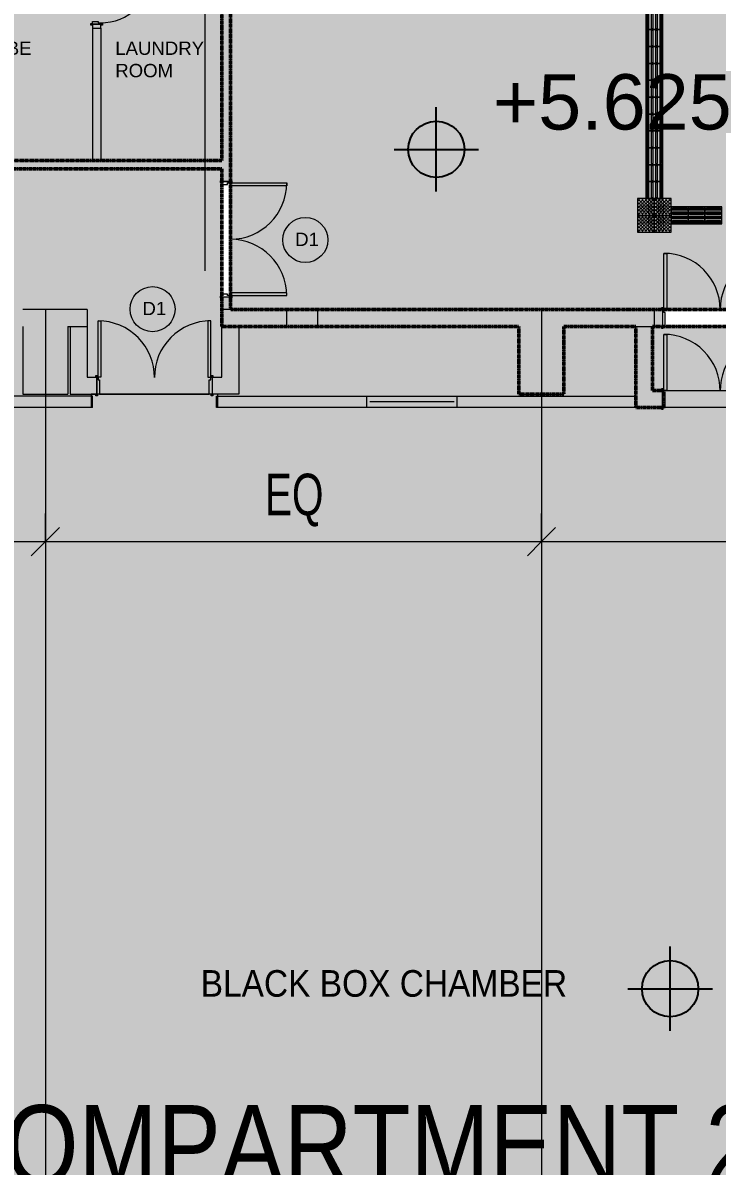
# Model space of a CAD drawing. Header units: millimetres. Extents: x 15878 to 679837, y -72324 to 391440.
# Drawn here: x 163294 to 175628, y 16389 to 36702 of the extents above; entities that cross this region are included whole.
import ezdxf

# ---------------------------------------------------------------- set-up
doc = ezdxf.new("R2010")
doc.units = ezdxf.units.MM
doc.linetypes.add('Demolished', pattern=[4.8, 3.2, -1.6])
doc.linetypes.add('Grid Line__1_200_', pattern=[10.5, 6, -1.5, 1.5, -1.5])
for name, color, linetype, lineweight in [('A-ANNO-DIMS', 211, 'Continuous', 5), ('A-ANNO-DIMS-500', 211, 'Continuous', 5), ('A-ANNO-NOTE', 131, 'Continuous', 25), ('A-DETL', 90, 'Continuous', 5), ('A-DETL-GENF', 92, 'Continuous', 5), ('A-DETL-THIN', 151, 'Continuous', 5), ('A-DOOR', 31, 'Continuous', 5), ('A-DOOR-FRAM', 31, 'Continuous', 5), ('A-FLOR', 192, 'Continuous', 5), ('A-GENM', 13, 'Continuous', 5), ('A-GLAZ', 151, 'Continuous', 5), ('A-WALL', 113, 'Continuous', 5), ('A-WALL-PATT', 111, 'Continuous', 18), ('G-ANNO-TEXT', 231, 'Continuous', 5), ('S-COLS', 52, 'Continuous', 5), ('S-GRID', 1, 'Continuous', 5)]:
    doc.layers.add(name, color=color, linetype=linetype, lineweight=lineweight)
doc.styles.add('Arial', font='arial.ttf', dxfattribs={"width": 0.7, "height": 737.649701})
doc.styles.add('Arial_1', font='arial.ttf', dxfattribs={"height": 983.532934})
doc.styles.add('Swis721 BT', font='swiss.ttf', dxfattribs={"width": 0.9, "height": 473.035439})
doc.styles.add('Swis721 BT_1', font='swiss.ttf', dxfattribs={"width": 0.85, "height": 1419.106317})
doc.styles.add('Swis721 BT_2', font='swiss.ttf', dxfattribs={"height": 236.51772})
doc.dimstyles.new('Linear_-_1_5mm_Arial', dxfattribs={"dimscale": 304.8, "dimtxt": 750, "dimasz": 1.64042, "dimexe": 1.64042, "dimexo": 0.0625, "dimgap": 0.82021, "dimtad": 1, "dimdec": 0, "dimzin": 0, "dimdsep": 46, "dimtxsty": 'Arial', "dimblk1": 'OBLIQUE', "dimblk2": 'OBLIQUE', "dimsah": 1, "dimcen": 0.09, "dimadec": 0, "dimazin": 0, "dimtfac": 1, "dimtdec": 4, "dimtix": 1, "dimtmove": 0, "dimatfit": 3, "dimfxl": 1.64042, "dimfxlon": 1, "dimtvp": 1, "dimtolj": 1, "dimtzin": 0, "dimarcsym": 2})

# ---------------------------------------------------------------- blocks, each defined once
blk = doc.blocks.new('DLN-Single Door__X01_ - _M02a_ 900 x 2450 _WH_-16935525-G_F')
at = {"layer": 'A-DOOR', "color": 253}
for p, q in [((-450, 975), (-400, 975)), ((-450, 75), (-450, 975)), ((-400, 975), (-400, 75)), ((-490, 105), (-460, 105)), ((-490, 75), (-490, 105)), ((-475, 75), (-490, 75)), ((-460, 75), (-475, 75)), ((-460, 105), (-460, 75)), ((-400, 75), (-450, 75)), ((460, 75), (460, 105)), ((460, 105), (490, 105)), ((475, 75), (460, 75)), ((490, 75), (475, 75)), ((490, 105), (490, 75)), ((-490, -75), (-475, -75)), ((-490, -105), (-490, -75)), ((-460, -105), (-490, -105)), ((-475, -75), (-460, -75)), ((-460, -75), (-460, -105)), ((460, -105), (460, -75)), ((460, -75), (475, -75)), ((490, -105), (460, -105)), ((475, -75), (490, -75)), ((490, -75), (490, -105))]:
    blk.add_line(p, q, dxfattribs=at)
blk.add_arc((-450, 75), 900, 359.5, 90, dxfattribs=at)
at = {"layer": 'A-DOOR-FRAM', "color": 253}
for p, q in [((-475, 75), (-450, 75)), ((-475, -75), (-475, 75)), ((-450, 75), (-450, 25)), ((-450, 25), (-425, 25)), ((-425, 25), (-425, -75)), ((425, 25), (450, 25)), ((425, -75), (425, 25)), ((450, 75), (475, 75)), ((450, 25), (450, 75)), ((475, 75), (475, -75)), ((-425, -75), (-475, -75)), ((475, -75), (425, -75))]:
    blk.add_line(p, q, dxfattribs=at)
blk = doc.blocks.new('DLN-Double Door__X03_ - _M20_2000 x 2450 _WH_-16954918-G_F')
at = {"layer": 'A-DOOR', "color": 253}
for p, q in [((-950, -75), (-1000, -75)), ((-1000, -75), (-1000, -1075)), ((-950, -1075), (-950, -75)), ((950, -75), (1000, -75)), ((950, -1075), (950, -75)), ((1000, -75), (1000, -1075)), ((-1000, -1075), (-950, -1075)), ((1000, -1075), (950, -1075))]:
    blk.add_line(p, q, dxfattribs=at)
for centre, start, end in [((-1000, -75), 270, 359.9947), ((1000, -75), 179.5, 180.0053), ((-1000, -75), 359.9947, 0.5), ((1000, -75), 180.0053, 270)]:
    blk.add_arc(centre, 1000, start, end, dxfattribs=at)
at = {"layer": 'A-DOOR-FRAM', "color": 253}
for p, q in [((-1010, 105), (-1040, 105)), ((-1040, 105), (-1040, 75)), ((-1040, 75), (-1025, 75)), ((-1025, 75), (-1010, 75)), ((-975, 75), (-1025, 75)), ((-1025, 75), (-1025, -75)), ((-1010, 75), (-1010, 105)), ((-975, -25), (-975, 75)), ((975, 75), (975, -25)), ((1025, 75), (975, 75)), ((1040, 105), (1010, 105)), ((1010, 105), (1010, 75)), ((1010, 75), (1025, 75)), ((1025, 75), (1040, 75)), ((1025, -75), (1025, 75)), ((1040, 75), (1040, 105)), ((-1025, -75), (-1040, -75)), ((-1040, -75), (-1040, -105)), ((-1040, -105), (-1010, -105)), ((-1010, -75), (-1025, -75)), ((-1025, -75), (-1000, -75)), ((-1010, -105), (-1010, -75)), ((-1000, -75), (-1000, -25)), ((-1000, -25), (-975, -25)), ((975, -25), (1000, -25)), ((1000, -25), (1000, -75)), ((1000, -75), (1025, -75)), ((1025, -75), (1010, -75)), ((1010, -75), (1010, -105)), ((1010, -105), (1040, -105)), ((1040, -75), (1025, -75)), ((1040, -105), (1040, -75))]:
    blk.add_line(p, q, dxfattribs=at)
blk = doc.blocks.new('DLN-Double Door__X03_ - _M20_2000 x 2450 _WH_-16954922-G_F')
at = {"layer": 'A-DOOR', "color": 253}
for p, q in [((-1000, 1150), (-950, 1150)), ((-1000, 150), (-1000, 1150)), ((-950, 1150), (-950, 150)), ((950, 1150), (950, 150)), ((1000, 1150), (950, 1150)), ((1000, 150), (1000, 1150)), ((-950, 150), (-1000, 150)), ((950, 150), (1000, 150))]:
    blk.add_line(p, q, dxfattribs=at)
for centre, start, end in [((-1000, 150), 359.5, 90), ((1000, 150), 90, 180.5)]:
    blk.add_arc(centre, 1000, start, end, dxfattribs=at)
at = {"layer": 'A-DOOR-FRAM', "color": 253}
for p, q in [((-1040, 180), (-1010, 180)), ((-1040, 150), (-1040, 180)), ((-1025, 150), (-1040, 150)), ((-1010, 150), (-1025, 150)), ((-1025, 150), (-1000, 150)), ((-1025, -150), (-1025, 150)), ((-1010, 180), (-1010, 150)), ((-1000, 150), (-1000, 100)), ((-1000, 100), (-975, 100)), ((-975, 100), (-975, -150)), ((975, 100), (1000, 100)), ((975, -150), (975, 100)), ((1000, 150), (1025, 150)), ((1000, 100), (1000, 150)), ((1010, 150), (1010, 180)), ((1010, 180), (1040, 180)), ((1025, 150), (1010, 150)), ((1040, 150), (1025, 150)), ((1025, 150), (1025, -150)), ((1040, 180), (1040, 150)), ((-1040, -150), (-1025, -150)), ((-1040, -180), (-1040, -150)), ((-1010, -180), (-1040, -180)), ((-1025, -150), (-1010, -150)), ((-975, -150), (-1025, -150)), ((-1010, -150), (-1010, -180)), ((1025, -150), (975, -150)), ((1010, -180), (1010, -150)), ((1010, -150), (1025, -150)), ((1040, -180), (1010, -180)), ((1025, -150), (1040, -150)), ((1040, -150), (1040, -180))]:
    blk.add_line(p, q, dxfattribs=at)
blk = doc.blocks.new('DLN-Double Door__X03_ - _M18_2000 x 2450 _WH_-V586-G_F')
at = {"layer": 'A-DOOR', "color": 253}
for p, q in [((-950, -150), (-1000, -150)), ((-1000, -150), (-1000, -1150)), ((-950, -1150), (-950, -150)), ((950, -150), (1000, -150)), ((950, -1150), (950, -150)), ((1000, -150), (1000, -1150)), ((-1000, -1150), (-950, -1150)), ((1000, -1150), (950, -1150))]:
    blk.add_line(p, q, dxfattribs=at)
for centre, start, end in [((-1000, -150), 270, 0.5), ((1000, -150), 179.5, 270)]:
    blk.add_arc(centre, 1000, start, end, dxfattribs=at)
at = {"layer": 'A-DOOR-FRAM', "color": 253}
for p, q in [((-1010, 180), (-1040, 180)), ((-1040, 180), (-1040, 150)), ((-1040, 150), (-1025, 150)), ((-1025, 150), (-1010, 150)), ((-975, 150), (-1025, 150)), ((-1025, 150), (-1025, -150)), ((-1010, 150), (-1010, 180)), ((-975, -100), (-975, 150)), ((975, 150), (975, -100)), ((1000, 150), (975, 150)), ((1025, 150), (1000, 150)), ((1040, 180), (1010, 180)), ((1010, 180), (1010, 150)), ((1010, 150), (1025, 150)), ((1025, 150), (1040, 150)), ((1025, -150), (1025, 150)), ((1040, 150), (1040, 180)), ((-1025, -150), (-1040, -150)), ((-1040, -150), (-1040, -180)), ((-1040, -180), (-1010, -180)), ((-1010, -150), (-1025, -150)), ((-1025, -150), (-1000, -150)), ((-1010, -180), (-1010, -150)), ((-1000, -150), (-1000, -100)), ((-1000, -100), (-975, -100)), ((975, -100), (1000, -100)), ((1000, -100), (1000, -150)), ((1000, -150), (1025, -150)), ((1025, -150), (1010, -150)), ((1010, -150), (1010, -180)), ((1010, -180), (1040, -180)), ((1040, -150), (1025, -150)), ((1040, -180), (1040, -150))]:
    blk.add_line(p, q, dxfattribs=at)
blk = doc.blocks.new('DLN-Double Door__X03_ - _M17_2000 x 2450 _WH_-16954926-G_F')
at = {"layer": 'A-DOOR', "color": 253}
for p, q in [((-950, -150), (-1000, -150)), ((-1000, -150), (-1000, -1150)), ((-950, -1150), (-950, -150)), ((950, -150), (1000, -150)), ((950, -1150), (950, -150)), ((1000, -150), (1000, -1150)), ((-1000, -1150), (-950, -1150)), ((1000, -1150), (950, -1150))]:
    blk.add_line(p, q, dxfattribs=at)
for centre, start, end in [((-1000, -150), 270, 359.9947), ((1000, -150), 179.5, 180.0053), ((-1000, -150), 359.9947, 0.5), ((1000, -150), 180.0053, 270)]:
    blk.add_arc(centre, 1000, start, end, dxfattribs=at)
at = {"layer": 'A-DOOR-FRAM', "color": 253}
for p, q in [((-1010, 180), (-1040, 180)), ((-1040, 180), (-1040, 150)), ((-1040, 150), (-1025, 150)), ((-1025, 150), (-1010, 150)), ((-975, 150), (-1025, 150)), ((-1025, 150), (-1025, -150)), ((-1010, 150), (-1010, 180)), ((-975, -100), (-975, 150)), ((975, 150), (975, -100)), ((1025, 150), (975, 150)), ((1040, 180), (1010, 180)), ((1010, 180), (1010, 150)), ((1010, 150), (1025, 150)), ((1025, 150), (1040, 150)), ((1025, -150), (1025, 150)), ((1040, 150), (1040, 180)), ((-1025, -150), (-1040, -150)), ((-1040, -150), (-1040, -180)), ((-1040, -180), (-1010, -180)), ((-1010, -150), (-1025, -150)), ((-1025, -150), (-1000, -150)), ((-1010, -180), (-1010, -150)), ((-1000, -150), (-1000, -100)), ((-1000, -100), (-975, -100)), ((975, -100), (1000, -100)), ((1000, -100), (1000, -150)), ((1000, -150), (1025, -150)), ((1025, -150), (1010, -150)), ((1010, -150), (1010, -180)), ((1010, -180), (1040, -180)), ((1040, -150), (1025, -150)), ((1040, -180), (1040, -150))]:
    blk.add_line(p, q, dxfattribs=at)
blk = doc.blocks.new('DLN_Tactile - Positional Tiles-3867764-G_F')
at = {"layer": 'A-GENM'}
for p, q in [((150, 150), (-150, 150)), ((-150, 150), (-150, -150)), ((150, -150), (150, 150)), ((-150, -150), (150, -150))]:
    blk.add_line(p, q, dxfattribs=at)
for centre, radius in [((-120, 120), 11.5), ((-120, 60), 11.5), ((-120, 0), 11.5), ((-120, 120), 6), ((-120, 60), 6), ((-120, 0), 6), ((-90, 90), 11.5), ((-90, 30), 11.5), ((-90, 90), 6), ((-90, 30), 6), ((-60, 120), 11.5), ((-60, 60), 11.5), ((-60, 0), 11.5), ((-60, 120), 6), ((-60, 60), 6), ((-60, 0), 6), ((-30, 90), 11.5), ((-30, 30), 11.5), ((-30, 90), 6), ((-30, 30), 6), ((0, 120), 11.5), ((0, 60), 11.5), ((0, 0), 11.5), ((0, 120), 6), ((0, 60), 6), ((0, 0), 6), ((30, 90), 11.5), ((30, 30), 11.5), ((30, 90), 6), ((30, 30), 6), ((60, 120), 11.5), ((60, 60), 11.5), ((60, 0), 11.5), ((60, 120), 6), ((60, 60), 6), ((60, 0), 6), ((90, 90), 11.5), ((90, 30), 11.5), ((90, 90), 6), ((90, 30), 6), ((120, 120), 11.5), ((120, 60), 11.5), ((120, 0), 11.5), ((120, 120), 6), ((120, 60), 6), ((120, 0), 6), ((-120, -60), 11.5), ((-120, -120), 11.5), ((-120, -60), 6), ((-120, -120), 6), ((-90, -30), 11.5), ((-90, -90), 11.5), ((-90, -30), 6), ((-90, -90), 6), ((-60, -60), 11.5), ((-60, -120), 11.5), ((-60, -60), 6), ((-60, -120), 6), ((-30, -30), 11.5), ((-30, -90), 11.5), ((-30, -30), 6), ((-30, -90), 6), ((0, -60), 11.5), ((0, -120), 11.5), ((0, -60), 6), ((0, -120), 6), ((30, -30), 11.5), ((30, -90), 11.5), ((30, -30), 6), ((30, -90), 6), ((60, -60), 11.5), ((60, -120), 11.5), ((60, -60), 6), ((60, -120), 6), ((90, -30), 11.5), ((90, -90), 11.5), ((90, -30), 6), ((90, -90), 6), ((120, -60), 11.5), ((120, -120), 11.5), ((120, -60), 6), ((120, -120), 6)]:
    blk.add_circle(centre, radius, dxfattribs=at)
blk = doc.blocks.new('DLN_Tactile - Directional Tiles-3867766-G_F')
at = {"layer": 'A-GENM'}
for p, q in [((150, 150), (-150, 150)), ((-150, 150), (-150, -150)), ((-129.5, 125.5), (-129.5, -125.5)), ((-123.5, -125.5), (-123.5, 125.5)), ((-101.5, 125.5), (-101.5, -125.5)), ((-95.5, -125.5), (-95.5, 125.5)), ((-54.5, 125.5), (-54.5, -125.5)), ((-48.5, -125.5), (-48.5, 125.5)), ((-26.5, 125.5), (-26.5, -125.5)), ((-20.5, -125.5), (-20.5, 125.5)), ((20.5, 125.5), (20.5, -125.5)), ((26.5, -125.5), (26.5, 125.5)), ((48.5, 125.5), (48.5, -125.5)), ((54.5, -125.5), (54.5, 125.5)), ((95.5, 125.5), (95.5, -125.5)), ((101.5, -125.5), (101.5, 125.5)), ((123.5, 125.5), (123.5, -125.5)), ((129.5, -125.5), (129.5, 125.5)), ((150, -150), (150, 150)), ((-150, -150), (150, -150))]:
    blk.add_line(p, q, dxfattribs=at)
for centre, radius, start, end in [((-112.5, 125.5), 17, 360, 180), ((-112.5, 125.5), 11, 360, 180), ((-37.5, 125.5), 17, 360, 180), ((-37.5, 125.5), 11, 360, 180), ((37.5, 125.5), 17, 360, 180), ((37.5, 125.5), 11, 360, 180), ((112.5, 125.5), 17, 360, 180), ((112.5, 125.5), 11, 360, 180), ((-112.5, -125.5), 17, 180, 360), ((-112.5, -125.5), 11, 180, 360), ((-37.5, -125.5), 17, 180, 360), ((-37.5, -125.5), 11, 180, 360), ((37.5, -125.5), 17, 180, 360), ((37.5, -125.5), 11, 180, 360), ((112.5, -125.5), 17, 180, 360), ((112.5, -125.5), 11, 180, 360)]:
    blk.add_arc(centre, radius, start, end, dxfattribs=at)
blk = doc.blocks.new('DLN_Louvre - 1600x500_WH_-15604522-G_F')
at = {"layer": 'A-GLAZ'}
blk.add_line((-750, 0), (750, 0), dxfattribs=at)
blk = doc.blocks.new('DIMBLOCK38-G_F')
at = {"layer": 'A-ANNO-DIMS-500'}
for p, q in [((154882, 27985), (154882, 26985)), ((154882, 27485), (154882, 27985)), ((163694, 27985), (163694, 26985)), ((163694, 27485), (163694, 27985)), ((154882, 27485), (155132, 27735)), ((163694, 27485), (163944, 27735)), ((154882, 27485), (154632, 27235)), ((154882, 27485), (163694, 27485)), ((163694, 27485), (163444, 27235))]:
    blk.add_line(p, q, dxfattribs=at)
at = {"layer": 'A-ANNO-DIMS-500', "color": 0, "insert": (158780, 28692), "char_height": 737.6, "width": 1218.46, "attachment_point": 1, "line_spacing_factor": 0.938532, "style": 'Arial'}
blk.add_mtext('EQ', dxfattribs=at)
blk = doc.blocks.new('_Oblique')
at = {"color": 0, "linetype": 'ByBlock', "lineweight": -2}
blk.add_line((-0.5, -0.5), (0.5, 0.5), dxfattribs=at)
blk = doc.blocks.new('DIMBLOCK39-G_F')
at = {"layer": 'A-ANNO-DIMS-500'}
for p, q in [((163694, 27985), (163694, 26985)), ((163694, 27485), (163694, 27985)), ((172507, 27985), (172507, 26985)), ((172507, 27485), (172507, 27985)), ((163694, 27485), (163944, 27735)), ((172507, 27485), (172757, 27735)), ((163694, 27485), (163444, 27235)), ((163694, 27485), (172507, 27485)), ((172507, 27485), (172257, 27235))]:
    blk.add_line(p, q, dxfattribs=at)
at = {"layer": 'A-ANNO-DIMS-500', "color": 0, "insert": (167593, 28692), "char_height": 737.6, "width": 1218.46, "attachment_point": 1, "line_spacing_factor": 0.938532, "style": 'Arial'}
blk.add_mtext('EQ', dxfattribs=at)
blk = doc.blocks.new('DIMBLOCK40-G_F')
at = {"layer": 'A-ANNO-DIMS-500'}
for p, q in [((172507, 27985), (172507, 26985)), ((172507, 27485), (172507, 27985)), ((181319, 27985), (181319, 26985)), ((181319, 27485), (181319, 27985)), ((172507, 27485), (172757, 27735)), ((181319, 27485), (181569, 27735)), ((172507, 27485), (172257, 27235)), ((172507, 27485), (181319, 27485)), ((181319, 27485), (181069, 27235))]:
    blk.add_line(p, q, dxfattribs=at)
at = {"layer": 'A-ANNO-DIMS-500', "color": 0, "insert": (176405, 28692), "char_height": 737.6, "width": 1218.46, "attachment_point": 1, "line_spacing_factor": 0.938532, "style": 'Arial'}
blk.add_mtext('EQ', dxfattribs=at)
blk = doc.blocks.new('DLN_Slab Level Mark - SSL-2mm_Type 2-2670448-G_F')
at = {"layer": 'A-ANNO-NOTE'}
for p, q in [((0, 1.5), (0, -1.5)), ((-1.5, 0), (1.5, 0))]:
    blk.add_line(p, q, dxfattribs=at)
blk.add_circle((0, 0), 1, dxfattribs=at)

msp = doc.modelspace()

# ---------------------------------------------------------------- hatches: boundary and pattern name
at = {"layer": 'A-DETL-GENF', "transparency": 33554585}
h = msp.add_hatch(color=151, dxfattribs=at)
h.paths.add_polyline_path([(157764.8, 34257.5), (158481.8, 34257.5), (158481.8, 35357.5), (160531.8, 35357.5), (160531.8, 34257.5), (166831.8, 34257.5), (166831.8, 39607.5), (166231.8, 39607.5), (166231.8, 40207.5), (166831.8, 40207.5), (166831.8, 44957.5), (166231.8, 44957.5), (166231.8, 45557.5), (166831.8, 45557.5), (166831.8, 51407.5), (166231.8, 51407.5), (166231.8, 52007.5), (154831.8, 52007.5), (154831.8, 51407.5), (154231.8, 51407.5), (154231.8, 52007.5), (151981.8, 52007.5), (151981.8, 35357.5), (153981.8, 35357.5), (153981.8, 34257.5), (156936.9, 34257.5)], flags=0)
h.paths.add_polyline_path([(154453.4, 39607.5), (154231.8, 39607.5), (154231.8, 40207.5), (154831.8, 40207.5), (154831.8, 39607.5)], flags=0)
h.paths.add_polyline_path([(154231.8, 44957.5), (154231.8, 45557.5), (154831.8, 45557.5), (154831.8, 44957.5), (154453.4, 44957.5)], flags=0)
h = msp.add_hatch(color=253, dxfattribs=at)
h.paths.add_polyline_path([(193031.8, 30457.5), (193031.8, 31607.5), (195106.8, 31607.5), (195106.8, 34107.5), (202306.8, 34107.5), (202306.8, 35797.5), (205331.8, 35797.5), (205331.8, 52007.5), (202831.8, 52007.5), (202831.8, 51406.3), (202231.8, 51406.3), (202231.8, 48337.5), (196081.8, 48337.5), (196081.8, 52057.5), (193181.8, 52057.5), (193181.8, 49957.5), (189481.8, 49957.5), (189481.8, 52057.5), (177431.8, 52057.5), (177431.8, 45607.5), (166981.8, 45607.5), (166981.8, 31607.5), (190881.8, 31607.5), (190881.8, 30457.5)], flags=0)
h.paths.add_polyline_path([(178081.8, 39607.5), (177481.8, 39607.5), (177481.8, 40207.5), (178081.8, 40207.5)], flags=0)
h.paths.add_polyline_path([(199881.8, 39607.5), (199881.8, 40207.5), (200481.8, 40207.5), (200481.8, 39607.5), (199984.4, 39607.5)], flags=0)
h.paths.add_polyline_path([(189481.8, 39607.5), (189481.8, 40207.5), (190081.8, 40207.5), (190081.8, 39607.5)], flags=0)
h.paths.add_polyline_path([(178081.8, 51407.5), (177481.8, 51407.5), (177481.8, 52007.5), (178081.8, 52007.5), (178081.8, 51515.3)], flags=0)
msp.add_hatch(color=253, dxfattribs=at).paths.add_polyline_path([(162731.8, -1712.5), (163496.8, -1712.5), (163496.8, 5707.5), (179169.3, 5707.5), (179169.3, 8157.5), (180919.3, 8157.5), (180919.3, 9357.5), (181719.3, 9357.5), (181719.3, 8157.5), (189381.8, 8157.5), (189381.8, 12397.5), (190581.8, 12397.5), (190581.8, 15624.2), (189381.8, 15624.2), (189381.8, 16424.2), (190581.8, 16424.2), (190581.8, 23040.8), (189381.8, 23040.8), (189381.8, 23840.8), (190581.8, 23840.8), (190581.8, 27067.5), (189381.8, 27067.5), (189381.8, 31307.5), (181719.3, 31307.5), (181719.3, 30107.5), (180919.3, 30107.5), (180919.3, 31307.5), (177206.8, 31307.5), (177206.8, 29867.5), (176706.8, 29867.5), (176706.8, 30167.5), (176906.8, 30167.5), (176906.8, 31307.5), (174481.8, 31307.5), (174481.8, 30167.5), (174681.8, 30167.5), (174681.8, 29867.5), (174181.8, 29867.5), (174181.8, 31307.5), (172906.8, 31307.5), (172906.8, 30107.5), (172106.8, 30107.5), (172106.8, 31307.5), (166831.8, 31307.5), (166831.8, 34107.5), (160381.8, 34107.5), (160381.8, 35207.5), (158631.8, 35207.5), (158631.8, 34107.5), (153831.8, 34107.5), (153831.8, 35207.5), (151981.8, 35207.5), (151981.8, 31607.5), (156231.8, 31607.5), (156231.8, 31307.5), (155631.8, 31307.5), (155631.8, 30107.5), (154431.8, 30107.5), (154431.8, 23840.8), (155631.8, 23840.8), (155631.8, 23040.8), (154431.8, 23040.8), (154431.8, 16424.2), (155631.8, 16424.2), (155631.8, 15624.2), (154431.8, 15624.2), (154431.8, 7857.5), (154131.8, 7857.5), (154131.8, 9207.5), (151981.8, 9207.5), (151981.8, 3557.5), (152701.3, 3557.5), (158894.3, -1265.4), (158986.5, -1147), (159376, -1450.4), (159693.6, -1042.5), (162294.3, -1042.5), (162294.3, -1712.5)], flags=0)
at = {"layer": 'A-WALL-PATT', "transparency": 33554432}
h = msp.add_hatch(color=53, dxfattribs=at)
h.paths.add_polyline_path([(166831.8, 31607.5), (166981.8, 31607.5), (166981.8, 31832.5), (166831.8, 31832.5)], flags=0)
h.paths.add_polyline_path([(166981.8, 33882.5), (166981.8, 39557.5), (166831.8, 39557.5), (166831.8, 33882.5)], flags=0)
for points in [[(161531.8, 34107.5), (166831.8, 34107.5), (166831.8, 34257.5), (160531.8, 34257.5), (160531.8, 34107.5), (161381.8, 34107.5)], [(167131.8, 31307.5), (170506.8, 31307.5), (170506.8, 31607.5), (166831.8, 31607.5), (166831.8, 31307.5), (166981.8, 31307.5)], [(164134.3, 30407.5), (164434.3, 30407.5), (164434.3, 31307.5), (164134.3, 31307.5), (164134.3, 31018.5)], [(166831.8, 30407.5), (167131.8, 30407.5), (167131.8, 31307.5), (166831.8, 31307.5), (166831.8, 30572.1)], [(174181.8, 30167.5), (174481.8, 30167.5), (174481.8, 31307.5), (174181.8, 31307.5)]]:
    msp.add_hatch(color=53, dxfattribs=at).paths.add_polyline_path(points, flags=0)
at = {"layer": 'A-WALL-PATT'}
for points in [[(164094.3, 31307.5), (164434.3, 31307.5), (164434.3, 31607.5), (164094.3, 31607.5)], [(172106.8, 31307.5), (172106.8, 31607.5), (170506.8, 31607.5), (170506.8, 31307.5)], [(174506.8, 31307.5), (174506.8, 31607.5), (172906.8, 31607.5), (172906.8, 31307.5), (174481.8, 31307.5)]]:
    msp.add_hatch(color=53, dxfattribs=at).paths.add_polyline_path(points, flags=0)
at = {"layer": 'A-WALL-PATT', "transparency": 33554432}
h = msp.add_hatch(color=53, dxfattribs=at)
h.paths.add_polyline_path([(177632.8, 31307.5), (179319.3, 31307.5), (179319.3, 31607.5), (176706.8, 31607.5), (176706.8, 31307.5), (177206.8, 31307.5)], flags=0)
h.paths.add_polyline_path([(174656.8, 31307.5), (174656.8, 31607.5), (174506.8, 31607.5), (174506.8, 31307.5)], flags=0)
h = msp.add_hatch(color=53, dxfattribs=at)
h.paths.add_polyline_path([(164606.8, 30107.5), (164606.8, 30407.5), (164134.3, 30407.5), (164134.3, 30107.5), (164387.4, 30107.5)], flags=0)
h.paths.add_polyline_path([(166831.8, 30107.5), (167131.8, 30107.5), (167131.8, 30407.5), (166656.8, 30407.5), (166656.8, 30107.5)], flags=0)
h = msp.add_hatch(color=53, dxfattribs=at)
h.paths.add_polyline_path([(174656.8, 29867.5), (174656.8, 30167.5), (174181.8, 30167.5), (174181.8, 29867.5), (174321.5, 29867.5)], flags=0)
h.paths.add_polyline_path([(176706.8, 29867.5), (177181.8, 29867.5), (177181.8, 30167.5), (176706.8, 30167.5)], flags=0)
at = {"layer": 'S-COLS'}
for points in [[(164094.3, 30107.5), (164094.3, 31607.5), (163294.3, 31607.5), (163294.3, 30107.5)], [(172106.8, 30107.5), (172906.8, 30107.5), (172906.8, 31607.5), (172106.8, 31607.5), (172106.8, 31307.5)]]:
    msp.add_hatch(color=53, dxfattribs=at).paths.add_polyline_path(points, flags=0)

# ---------------------------------------------------------------- linework, layer by layer
at = {"layer": 'A-DETL', "linetype": 'Demolished', "lineweight": 50}
for p, q in [((166981.8, 45607.5), (166981.8, 31607.5)), ((166831.8, 34257.5), (166831.8, 39607.5)), ((160531.8, 34257.5), (166831.8, 34257.5)), ((166831.8, 34107.5), (160381.8, 34107.5)), ((166831.8, 31307.5), (166831.8, 34107.5)), ((166981.8, 31607.5), (190881.8, 31607.5)), ((172106.8, 31307.5), (166831.8, 31307.5)), ((172106.8, 30107.5), (172106.8, 31307.5)), ((174181.8, 31307.5), (172906.8, 31307.5)), ((172906.8, 31307.5), (172906.8, 30107.5)), ((174181.8, 29867.5), (174181.8, 31307.5)), ((176906.8, 31307.5), (174481.8, 31307.5)), ((174481.8, 31307.5), (174481.8, 30167.5)), ((172906.8, 30107.5), (172106.8, 30107.5)), ((174481.8, 30167.5), (174681.8, 30167.5)), ((174681.8, 30167.5), (174681.8, 29867.5)), ((174681.8, 29867.5), (174181.8, 29867.5))]:
    msp.add_line(p, q, dxfattribs=at)
at = {"layer": 'A-DETL-THIN'}
for centre in [(168312.6, 32844.8), (165598.4, 31615.5)]:
    msp.add_circle(centre, 400, dxfattribs=at)
at = {"layer": 'A-FLOR'}
for p, q in [((166981.8, 42907.5), (166981.8, 33897.5)), ((164531.8, 36662.5), (164531.8, 34257.5)), ((164536.2, 36607.5), (164681.8, 36607.5)), ((164681.8, 36607.5), (164681.8, 34257.5)), ((160531.8, 34257.5), (164531.8, 34257.5)), ((164681.8, 34257.5), (166831.8, 34257.5)), ((166831.8, 33857.5), (166831.8, 33867.5)), ((166981.8, 33857.5), (166981.8, 31857.5)), ((166981.8, 31857.5), (166981.8, 33857.5)), ((166981.8, 31817.5), (166981.8, 31607.5)), ((166981.8, 31607.5), (170506.8, 31607.5)), ((174506.8, 31607.5), (174641.8, 31607.5)), ((174681.8, 31607.5), (176681.8, 31607.5)), ((164434.3, 31307.5), (164434.3, 30407.5)), ((166831.8, 30407.5), (166831.8, 31307.5)), ((174641.8, 31307.5), (174506.8, 31307.5)), ((176691.8, 31307.5), (174671.8, 31307.5)), ((164434.3, 30407.5), (164591.8, 30407.5)), ((164621.8, 30407.5), (164631.8, 30407.5)), ((166631.8, 30407.5), (166641.8, 30407.5)), ((166671.8, 30407.5), (166831.8, 30407.5)), ((164591.8, 30107.5), (164506.8, 30107.5)), ((164506.8, 30107.5), (164506.8, 29867.5)), ((166606.8, 30107.5), (164656.8, 30107.5)), ((164656.8, 30107.5), (166606.8, 30107.5)), ((166756.8, 30107.5), (166671.8, 30107.5)), ((166756.8, 29867.5), (166756.8, 30107.5)), ((174481.8, 30167.5), (174641.8, 30167.5)), ((174671.8, 30167.5), (176691.8, 30167.5)), ((174641.8, 29867.5), (166756.8, 29867.5)), ((176656.8, 29867.5), (174706.8, 29867.5))]:
    msp.add_line(p, q, dxfattribs=at)
at = {"layer": 'A-WALL', "color": 253}
for p, q in [((166831.8, 39557.5), (166831.8, 34257.5)), ((166981.8, 39557.5), (166981.8, 33882.5)), ((164531.8, 36662.5), (164531.8, 36677.5)), ((164531.8, 36677.5), (164681.8, 36677.5)), ((164681.8, 36607.5), (164681.8, 36677.5)), ((164531.8, 34257.5), (164681.8, 34257.5)), ((166831.8, 34107.5), (161531.8, 34107.5)), ((166831.8, 34107.5), (166831.8, 33882.5)), ((166831.8, 33882.5), (166981.8, 33882.5)), ((166831.8, 31832.5), (166831.8, 31307.5)), ((166831.8, 31832.5), (166981.8, 31832.5)), ((166981.8, 31607.5), (166981.8, 31832.5)), ((170506.8, 31607.5), (166831.8, 31607.5)), ((167981.8, 31307.5), (167981.8, 31607.5)), ((168528.3, 31607.5), (168528.3, 31307.5)), ((174506.8, 31607.5), (174656.8, 31607.5)), ((174656.8, 31607.5), (174656.8, 31307.5)), ((164134.3, 31307.5), (164134.3, 30107.5)), ((164134.3, 31307.5), (164434.3, 31307.5)), ((164434.3, 31307.5), (164434.3, 31307.5)), ((166831.8, 31307.5), (170506.8, 31307.5)), ((167131.8, 31307.5), (167131.8, 30107.5)), ((174181.8, 31307.5), (174481.8, 31307.5)), ((174181.8, 29867.5), (174181.8, 31307.5)), ((174481.8, 31307.5), (174481.8, 30167.5)), ((174641.8, 31307.5), (174656.8, 31307.5)), ((164606.8, 30407.5), (164591.8, 30407.5)), ((164606.8, 30407.5), (164606.8, 30107.5)), ((166656.8, 30407.5), (166671.8, 30407.5)), ((166656.8, 30407.5), (166656.8, 30107.5)), ((164531.8, 30067.5), (159141.8, 30067.5)), ((164134.3, 30107.5), (164606.8, 30107.5)), ((164531.8, 29867.5), (164531.8, 30067.5)), ((167131.8, 30107.5), (166656.8, 30107.5)), ((166731.8, 29867.5), (166731.8, 30067.5)), ((166731.8, 30067.5), (174181.8, 30067.5)), ((169406.8, 29867.5), (169406.8, 30067.5)), ((171006.8, 29867.5), (171006.8, 30067.5)), ((174641.8, 30167.5), (174656.8, 30167.5)), ((174656.8, 29867.5), (174656.8, 30167.5)), ((164531.8, 29867.5), (159141.8, 29867.5)), ((174656.8, 29867.5), (166731.8, 29867.5))]:
    msp.add_line(p, q, dxfattribs=at)
at = {"layer": 'A-WALL', "color": 9, "lineweight": 20}
for p, q in [((164434.3, 31607.5), (164094.3, 31607.5)), ((164434.3, 31607.5), (164434.3, 31307.5)), ((172106.8, 31607.5), (170506.8, 31607.5)), ((172906.8, 31607.5), (174506.8, 31607.5)), ((174506.8, 31607.5), (174506.8, 31307.5)), ((164094.3, 31307.5), (164134.3, 31307.5)), ((170506.8, 31307.5), (172106.8, 31307.5)), ((174181.8, 31307.5), (172906.8, 31307.5)), ((174506.8, 31307.5), (174481.8, 31307.5))]:
    msp.add_line(p, q, dxfattribs=at)
at = {"layer": 'S-COLS', "color": 9, "lineweight": 20}
for p, q in [((164094.3, 31607.5), (163294.3, 31607.5)), ((172906.8, 31607.5), (172106.8, 31607.5)), ((163294.3, 31307.5), (163294.3, 30107.5)), ((164094.3, 31307.5), (164094.3, 30107.5)), ((172106.8, 31307.5), (172106.8, 30107.5)), ((172906.8, 31307.5), (172906.8, 30107.5)), ((163294.3, 30107.5), (164094.3, 30107.5)), ((172106.8, 30107.5), (172906.8, 30107.5))]:
    msp.add_line(p, q, dxfattribs=at)
at = {"layer": 'S-GRID', "color": 254, "linetype": 'Grid Line__1_200_'}
for p, q in [((166531.8, 32297.4), (166531.8, 63703.1)), ((163694.3, 31607.5), (163694.3, 6824.2)), ((172506.8, 31607.5), (172506.8, 6824.2))]:
    msp.add_line(p, q, dxfattribs=at)

# ---------------------------------------------------------------- block references
at = {"layer": 'A-ANNO-NOTE', "xscale": 500, "yscale": 500, "zscale": 500, "rotation": 89.99999999999993}
for p in [(170639.4, 34455.3), (174793.7, 19541.2)]:
    msp.add_blockref('DLN_Slab Level Mark - SSL-2mm_Type 2-2670448-G_F', p, dxfattribs=at)
at = {"layer": 'A-DOOR', "color": 253}
for name, p, rotation in [('DLN-Single Door__X01_ - _M02a_ 900 x 2450 _WH_-16935525-G_F', (164606.8, 37152.5), 270), ('DLN-Double Door__X03_ - _M20_2000 x 2450 _WH_-16954918-G_F', (166906.8, 32857.5), 90), ('DLN-Double Door__X03_ - _M17_2000 x 2450 _WH_-16954926-G_F', (175681.8, 31457.5), 180), ('DLN-Double Door__X03_ - _M18_2000 x 2450 _WH_-V586-G_F', (175681.8, 30017.5), 180)]:
    msp.add_blockref(name, p, dxfattribs=dict(at, rotation=rotation))
msp.add_blockref('DLN-Double Door__X03_ - _M20_2000 x 2450 _WH_-16954922-G_F', (165631.8, 30257.5), dxfattribs=at)
at = {"layer": 'A-GENM'}
for name, p in [('DLN_Tactile - Directional Tiles-3867766-G_F', (174511.8, 36732.5)), ('DLN_Tactile - Directional Tiles-3867766-G_F', (174511.8, 36432.5)), ('DLN_Tactile - Directional Tiles-3867766-G_F', (174511.8, 36132.5)), ('DLN_Tactile - Directional Tiles-3867766-G_F', (174511.8, 35832.5)), ('DLN_Tactile - Directional Tiles-3867766-G_F', (174511.8, 35532.5)), ('DLN_Tactile - Directional Tiles-3867766-G_F', (174511.8, 35232.5)), ('DLN_Tactile - Directional Tiles-3867766-G_F', (174511.8, 34932.5)), ('DLN_Tactile - Directional Tiles-3867766-G_F', (174511.8, 34632.5)), ('DLN_Tactile - Directional Tiles-3867766-G_F', (174511.8, 34332.5)), ('DLN_Tactile - Directional Tiles-3867766-G_F', (174511.8, 34032.5)), ('DLN_Tactile - Directional Tiles-3867766-G_F', (174511.8, 33732.5)), ('DLN_Tactile - Positional Tiles-3867764-G_F', (174361.8, 33432.5)), ('DLN_Tactile - Positional Tiles-3867764-G_F', (174661.8, 33432.5)), ('DLN_Tactile - Positional Tiles-3867764-G_F', (174361.8, 33132.5)), ('DLN_Tactile - Positional Tiles-3867764-G_F', (174661.8, 33132.5))]:
    msp.add_blockref(name, p, dxfattribs=at)
at = {"layer": 'A-GENM', "rotation": 270}
for p in [(174961.8, 33282.5), (175261.8, 33282.5), (175561.8, 33282.5)]:
    msp.add_blockref('DLN_Tactile - Directional Tiles-3867766-G_F', p, dxfattribs=at)
at = {"layer": 'A-GLAZ', "rotation": 180}
msp.add_blockref('DLN_Louvre - 1600x500_WH_-15604522-G_F', (170206.8, 29967.5), dxfattribs=at)

# ---------------------------------------------------------------- texts
at = {"layer": 'A-ANNO-NOTE', "lineweight": 5, "insert": (171646.4, 35790.5), "char_height": 983.53, "width": 5052, "attachment_point": 1, "line_spacing_factor": 0.938532, "style": 'Arial_1'}
msp.add_mtext('+5.625', dxfattribs=at)
at = {"layer": 'G-ANNO-TEXT', "color": 7, "attachment_point": 1, "line_spacing_factor": 1.00667}
for s, insert, char_height, width, style in [('WARDROBE\\PROOM', (161503.7, 36370.2), 236.52, 2235, 'Swis721 BT_2'), ('LAUNDRY\\PROOM', (164935.3, 36370.2), 236.52, 1809, 'Swis721 BT_2'), ('D1', (168132.3, 32974.9), 236.52, 495, 'Swis721 BT_2'), ('D1', (165418.2, 31745.6), 236.52, 495, 'Swis721 BT_2'), ('BLACK BOX CHAMBER', (166453, 19872), 473.035, 7614, 'Swis721 BT'), ('COMPARTMENT 2a', (161755.2, 17472.8), 1419.106, 18054, 'Swis721 BT_1')]:
    msp.add_mtext(s, dxfattribs=dict(at, insert=insert, char_height=char_height, width=width, style=style))

# ---------------------------------------------------------------- dimensions: what is measured, and where the dimension line sits
at = {"layer": 'A-ANNO-DIMS'}
for base, p1, p2, picture, middle in [((163694.3, 27485), (154881.8, 27985), (163694.3, 27985), 'DIMBLOCK38-G_F', (159288.1, 28139.1)), ((172506.8, 27485), (163694.3, 27985), (172506.8, 27985), 'DIMBLOCK39-G_F', (168100.6, 28139.1)), ((181319.3, 27485), (172506.8, 27985), (181319.3, 27985), 'DIMBLOCK40-G_F', (176913.1, 28139.1))]:
    dim = msp.add_linear_dim(base=base, p1=p1, p2=p2, text='EQ', dimstyle='Linear_-_1_5mm_Arial', override={"dimpost": '<>', "dimfxl": 8812.500002}, dxfattribs=at)
    dim.commit()
    dim.dimension.update_dxf_attribs({"geometry": picture, "text_midpoint": middle})

doc.saveas('drawing.dxf')
